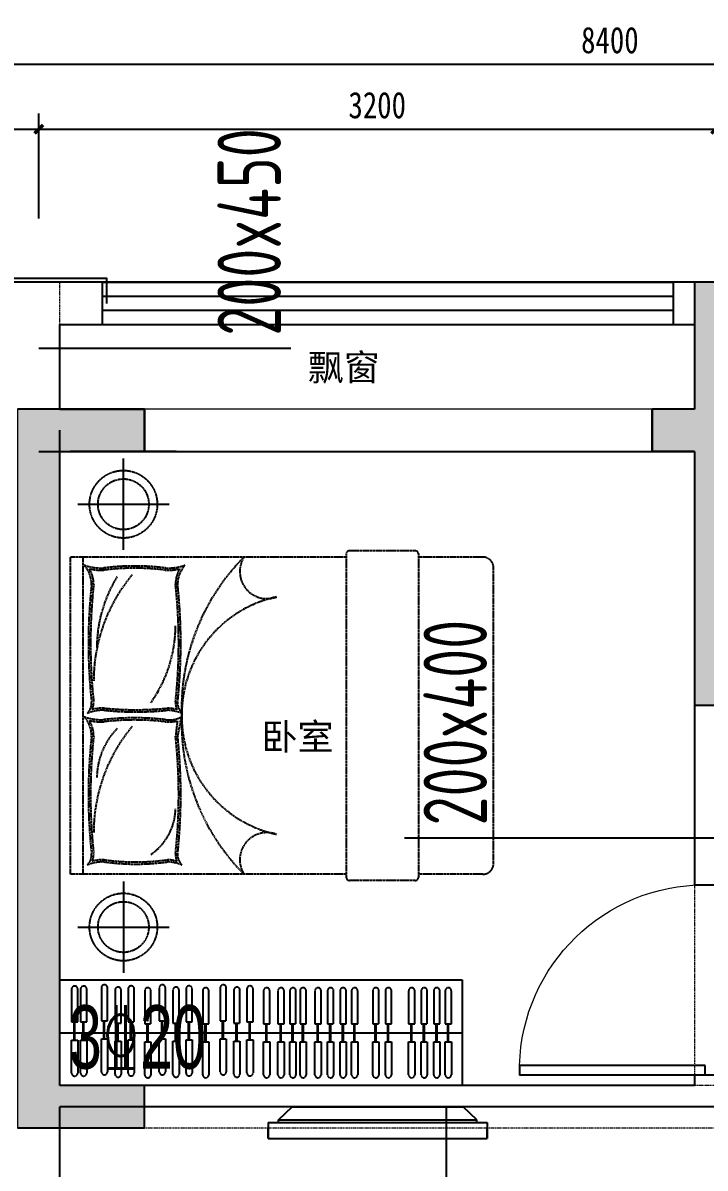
# Model space of a CAD drawing. Extents: x 3479 to 4537415, y 306 to 366510.
# Drawn here: x 4369867 to 4373092, y 276773 to 282190 of the extents above; entities that cross this region are included whole.
import ezdxf
from ezdxf.enums import TextEntityAlignment as Align

# ---------------------------------------------------------------- set-up
doc = ezdxf.new("R2010")
doc.units = 0
doc.header["$LTSCALE"] = 10
doc.header["$MEASUREMENT"] = 0
doc.header["$PDMODE"] = 35
doc.linetypes.add('DASH', pattern=[0.35, 0.25, -0.1])
doc.linetypes.add('DASHED', pattern=[0.75, 0.5, -0.25])
doc.layers.get('Defpoints').update_dxf_attribs({"color": 49, "linetype": 'DASH'})
for name, color, linetype in [('2外包线', 46, 'Continuous'), ('COLUMN', 11, 'Continuous'), ('LINE', 137, 'Continuous'), ('P-FURNITURE', 8, 'Continuous'), ('P-TEXT', 15, 'Continuous'), ('P-WALL FIN', 4, 'Continuous'), ('PUB_DIM', 3, 'Continuous'), ('PUB_HATCH', 8, 'Continuous'), ('WALL', 2, 'Continuous'), ('WINDOW', 143, 'Continuous'), ('x原位', 201, 'Continuous'), ('x集中', 2, 'Continuous'), ('y集中', 2, 'Continuous')]:
    doc.layers.add(name, color=color, linetype=linetype)
for name, color, linetype, lineweight in [('BEAM', 4, 'DASHED', 0), ('BEAM_CON', 40, 'Continuous', 0), ('CWALL', 10, 'Continuous', 0), ('WALL_HATCH', 254, 'Continuous', 0)]:
    doc.layers.add(name, color=color, linetype=linetype, lineweight=lineweight)
doc.styles.add('-宋体', font='simkai.ttf', dxfattribs={"width": 0.8})
doc.styles.add('BW_Rein', font='Bweng.shx', dxfattribs={"width": 0.7, "bigfont": 'tssdchn.shx'})
doc.styles.add('WRYH', font='')
doc.styles.add('样式 1', font='yjkeng.shx', dxfattribs={"width": 0.7, "bigfont": 'yjkchn.shx'})
doc.styles.get('WRYH').set_extended_font_data('Microsoft YaHei')
doc.dimstyles.new('DIM-050', dxfattribs={"dimscale": 50, "dimtxt": 2.5, "dimasz": 0.8, "dimexe": 1.5, "dimexo": 2.5, "dimgap": 1, "dimtad": 1, "dimdec": 0, "dimzin": 12, "dimdsep": 46, "dimtxsty": '-宋体', "dimblk": 'ARCHTICK', "dimcen": 0, "dimdle": 1, "dimclrd": 256, "dimclre": 256, "dimclrt": 9, "dimadec": 0, "dimazin": 0, "dimtfac": 1, "dimtdec": 0, "dimtix": 1, "dimtmove": 2, "dimatfit": 3, "dimldrblk": 'DOT', "dimfxl": 1.5, "dimtolj": 1, "dimtzin": 12, "dimarcsym": 0})

# ---------------------------------------------------------------- blocks, each defined once
blk = doc.blocks.new('RGEHG')
at = {"layer": 'P-FURNITURE', "linetype": 'DASH', "ltscale": 2}
for p, q in [((2716511.6, 279495.5), (2716511.6, 277965.5)), ((2716837.6, 279510.5), (2716526.6, 279510.5)), ((2716852.6, 279495.5), (2716852.6, 277965.5)), ((2716511.6, 279480.5), (2715207.9, 279480.5)), ((2715207.9, 277980.5), (2715207.9, 279480.5)), ((2715267.9, 277980.5), (2715267.9, 279480.5)), ((2717157.9, 279480.5), (2716852.6, 279480.5)), ((2717207.9, 278030.5), (2717207.9, 279434)), ((2716511.6, 277980.5), (2715207.9, 277980.5)), ((2717157.9, 277980.5), (2716852.6, 277980.5)), ((2716837.6, 277950.5), (2716526.6, 277950.5))]:
    blk.add_line(p, q, dxfattribs=at)
for centre, radius, start, end in [((2716526.6, 279495.5), 15, 90, 180), ((2716837.6, 279495.5), 15, 0, 90), ((2715351.7, 279653.7), 225.2, 249.515, 273.4755), ((2715170, 279351.5), 137.5, 358.4473, 41.5839), ((2715510.9, 278297.9), 1140.4, 82.668, 97.332), ((2715670.1, 279653.7), 225.2, 266.5245, 290.485), ((2715851.7, 279351.5), 137.5, 138.4161, 181.5527), ((2716749.2, 278764.3), 1016.5, 135.2005, 182.6807), ((2716136.8, 279412.4), 128.5, 147.9527, 290.2034), ((2717157.8, 279430.3), 50.2, 355.8069, 89.8916), ((2715351.7, 279653.7), 235.1, 256.7699, 273.4755), ((2715170, 279351.5), 147.4, 358.4473, 29.8513), ((2716102.4, 278894.7), 785, 140.2265, 179.9585), ((2715962.7, 279052.9), 630.3, 148.0093, 179.9674), ((2715510.9, 278297.9), 1130.4, 82.668, 97.332), ((2715670.1, 279653.7), 235.1, 266.5245, 283.2301), ((2715851.7, 279351.5), 147.4, 150.1487, 181.5527), ((2717870.7, 279072.8), 2578.3, 173.7945, 186.1951), ((2717871.2, 279072.8), 2568.7, 173.7905, 186.1991), ((2713150.6, 279072.8), 2568.7, 353.8009, 6.2095), ((2713151, 279072.8), 2578.3, 353.8049, 6.2055), ((2716302.5, 278736.4), 568.5, 102.3174, 181.1284), ((2715074, 279157), 630.3, 324.4616, 0), ((2715231.8, 278792.2), 75.8, 317.8595, 1.8012), ((2715231.8, 278792.2), 85.7, 337.5713, 1.8012), ((2715790, 278792.2), 85.7, 178.1988, 202.4287), ((2715790, 278792.2), 75.8, 178.1988, 222.1405), ((2715361.6, 278564.5), 191.6, 88.3923, 112.6023), ((2715361.6, 278564.5), 201.5, 88.3923, 104.5516), ((2715516.3, 280215.3), 1466.9, 264.1588, 275.8412), ((2715516.3, 280215.3), 1456.9, 264.1588, 275.8412), ((2715660.2, 278564.5), 191.6, 67.3977, 88.3923), ((2715660.2, 278564.5), 201.5, 75.4484, 88.3923), ((2716749.2, 278696.8), 1016.5, 177.3193, 224.7995), ((2716302.5, 278724.7), 568.5, 178.8716, 257.6826), ((2715170, 278634.1), 137.5, 358.4473, 41.5839), ((2715351.7, 278936.3), 225.2, 249.515, 273.4755), ((2715170, 278634.1), 147.4, 358.4473, 29.8513), ((2715351.7, 278936.3), 235.1, 256.7699, 273.4755), ((2716102.4, 278177.3), 785, 140.2265, 179.9585), ((2715510.9, 277448.7), 1271.2, 83.426, 96.574), ((2715510.9, 277448.7), 1261.2, 83.426, 96.574), ((2715670.1, 278936.3), 235.1, 266.5245, 280.5274), ((2715674.9, 278825.2), 115.2, 260.742, 300.3569), ((2719315.7, 278251.8), 3631.2, 172.8266, 174.0195), ((2716379.6, 278548.3), 670.4, 164.6425, 172.9686), ((2717870.7, 278355.4), 2578.3, 173.7945, 186.1951), ((2717871.2, 278355.4), 2568.7, 173.7905, 186.1991), ((2715671.6, 278433.2), 339.2, 135.8723, 179.558), ((2713150.6, 278355.4), 2568.7, 353.8009, 6.2095), ((2713151, 278355.4), 2578.3, 353.8049, 6.2055), ((2715437.4, 278294.4), 266.9, 304.0563, 358.9708), ((2716136.8, 278048.7), 128.5, 69.7966, 212.0473), ((2715231.8, 278074.8), 85.7, 337.5713, 1.8012), ((2715790, 278074.8), 85.7, 178.1988, 202.4287), ((2715231.8, 278074.8), 75.8, 317.8595, 1.8012), ((2715361.6, 277847.1), 191.6, 88.3923, 112.6023), ((2715361.6, 277847.1), 201.5, 88.3923, 104.5516), ((2715516.3, 279121.3), 1092.9, 262.1489, 277.8511), ((2715516.3, 279121.3), 1082.9, 262.1489, 277.8511), ((2715660.2, 277847.1), 191.6, 67.3977, 88.3923), ((2715660.2, 277847.1), 201.5, 75.4484, 88.3923), ((2715790, 278074.8), 75.8, 178.1988, 222.1405), ((2717157.9, 278030.5), 50, 270, 0), ((2716526.6, 277965.5), 15, 180, 270), ((2716837.6, 277965.5), 15, 270, 0)]:
    blk.add_arc(centre, radius, start, end, dxfattribs=at)
blk = doc.blocks.new('A$C282A6FD9')
at = {"layer": 'P-FURNITURE'}
for p, q in [((75, 1035), (75, 0)), ((75, 1035), (150, 1035)), ((150, 1035), (105, 1035)), ((150, 1035), (150, 0)), ((61.9, 986.5), (0, 921.7)), ((61.9, 986.5), (61.9, 48.5)), ((75, 986.5), (61.9, 986.5)), ((0, 921.7), (0, 113.3)), ((61.9, 48.5), (0, 113.3)), ((75, 48.5), (61.9, 48.5)), ((75, 0), (150, 0)), ((150, 0), (105, 0))]:
    blk.add_line(p, q, dxfattribs=at)
blk = doc.blocks.new('A$C621A720C')
at = {"layer": 'P-FURNITURE', "linetype": 'DASH'}
for p, q in [((550, 6100), (50, 6100)), ((300, 5634), (300, 6066)), ((84, 5850), (516, 5850)), ((300, 4066), (300, 3634)), ((84, 3850), (516, 3850)), ((55.3, 3556.6), (55.3, 3400.8)), ((55.3, 3556.6), (55.3, 3400.8)), ((84.1, 3400.8), (84.1, 3556.6)), ((84.1, 3400.8), (84.1, 3556.6)), ((97.9, 3556.6), (97.9, 3400.8)), ((97.9, 3556.6), (97.9, 3400.8)), ((126.7, 3400.8), (126.7, 3556.6)), ((126.7, 3400.8), (126.7, 3556.6)), ((195.8, 3562.6), (195.8, 3406.8)), ((195.8, 3562.6), (195.8, 3406.8)), ((224.6, 3406.8), (224.6, 3562.6)), ((224.6, 3406.8), (224.6, 3562.6)), ((260.4, 3551.4), (260.4, 3395.6)), ((260.4, 3551.4), (260.4, 3395.6)), ((289.3, 3395.6), (289.3, 3551.4)), ((289.3, 3395.6), (289.3, 3551.4)), ((322.3, 3557), (322.3, 3401.2)), ((322.3, 3557), (322.3, 3401.2)), ((351.1, 3401.2), (351.1, 3557)), ((351.1, 3401.2), (351.1, 3557)), ((401, 3548.6), (401, 3392.7)), ((401, 3548.6), (401, 3392.7)), ((429.9, 3392.7), (429.9, 3548.6)), ((429.9, 3392.7), (429.9, 3548.6)), ((469.7, 3562.6), (469.7, 3406.8)), ((469.7, 3562.6), (469.7, 3406.8)), ((498.5, 3406.8), (498.5, 3562.6)), ((498.5, 3406.8), (498.5, 3562.6)), ((534.3, 3551.4), (534.3, 3395.6)), ((534.3, 3551.4), (534.3, 3395.6)), ((563.2, 3395.6), (563.2, 3551.4)), ((563.2, 3395.6), (563.2, 3551.4)), ((596.2, 3557), (596.2, 3401.2)), ((596.2, 3557), (596.2, 3401.2)), ((625, 3401.2), (625, 3557)), ((625, 3401.2), (625, 3557)), ((674.9, 3548.6), (674.9, 3392.7)), ((674.9, 3548.6), (674.9, 3392.7)), ((703.7, 3392.7), (703.7, 3548.6)), ((703.7, 3392.7), (703.7, 3548.6)), ((757.6, 3562.6), (757.6, 3406.8)), ((757.6, 3562.6), (757.6, 3406.8)), ((786.5, 3406.8), (786.5, 3562.6)), ((786.5, 3406.8), (786.5, 3562.6)), ((822.3, 3551.4), (822.3, 3395.6)), ((822.3, 3551.4), (822.3, 3395.6)), ((851.2, 3395.6), (851.2, 3551.4)), ((851.2, 3395.6), (851.2, 3551.4)), ((884.2, 3557), (884.2, 3401.2)), ((884.2, 3557), (884.2, 3401.2)), ((913, 3401.2), (913, 3557)), ((913, 3401.2), (913, 3557)), ((962.9, 3548.6), (962.9, 3392.7)), ((962.9, 3548.6), (962.9, 3392.7)), ((991.7, 3392.7), (991.7, 3548.6)), ((991.7, 3392.7), (991.7, 3548.6)), ((1030.7, 3548.6), (1030.7, 3392.7)), ((1030.7, 3548.6), (1030.7, 3392.7)), ((1059.5, 3392.7), (1059.5, 3548.6)), ((1059.5, 3392.7), (1059.5, 3548.6)), ((1087.1, 3548.6), (1087.1, 3392.7)), ((1087.1, 3548.6), (1087.1, 3392.7)), ((1116, 3392.7), (1116, 3548.6)), ((1116, 3392.7), (1116, 3548.6)), ((1135.1, 3548.6), (1135.1, 3392.7)), ((1135.1, 3548.6), (1135.1, 3392.7)), ((1164, 3392.7), (1164, 3548.6)), ((1164, 3392.7), (1164, 3548.6)), ((1205.7, 3548.6), (1205.7, 3392.7)), ((1205.7, 3548.6), (1205.7, 3392.7)), ((1234.5, 3392.7), (1234.5, 3548.6)), ((1234.5, 3392.7), (1234.5, 3548.6)), ((1265, 3548.6), (1265, 3392.7)), ((1265, 3548.6), (1265, 3392.7)), ((1293.8, 3392.7), (1293.8, 3548.6)), ((1293.8, 3392.7), (1293.8, 3548.6)), ((1324.3, 3548.6), (1324.3, 3392.7)), ((1324.3, 3548.6), (1324.3, 3392.7)), ((1353.1, 3392.7), (1353.1, 3548.6)), ((1353.1, 3392.7), (1353.1, 3548.6)), ((1378.8, 3548.6), (1378.8, 3392.7)), ((1378.8, 3548.6), (1378.8, 3392.7)), ((1407.6, 3392.7), (1407.6, 3548.6)), ((1407.6, 3392.7), (1407.6, 3548.6)), ((1479.2, 3548.6), (1479.2, 3392.7)), ((1479.2, 3548.6), (1479.2, 3392.7)), ((1508, 3392.7), (1508, 3548.6)), ((1508, 3392.7), (1508, 3548.6)), ((1538.5, 3548.6), (1538.5, 3392.7)), ((1538.5, 3548.6), (1538.5, 3392.7)), ((1567.3, 3392.7), (1567.3, 3548.6)), ((1567.3, 3392.7), (1567.3, 3548.6)), ((1648.6, 3548.6), (1648.6, 3392.7)), ((1648.6, 3548.6), (1648.6, 3392.7)), ((1677.4, 3392.7), (1677.4, 3548.6)), ((1677.4, 3392.7), (1677.4, 3548.6)), ((1707.8, 3548.6), (1707.8, 3392.7)), ((1707.8, 3548.6), (1707.8, 3392.7)), ((1736.7, 3392.7), (1736.7, 3548.6)), ((1736.7, 3392.7), (1736.7, 3548.6)), ((1767.1, 3548.6), (1767.1, 3392.7)), ((1767.1, 3548.6), (1767.1, 3392.7)), ((1796, 3392.7), (1796, 3548.6)), ((1796, 3392.7), (1796, 3548.6)), ((1821.6, 3548.6), (1821.6, 3392.7)), ((1821.6, 3548.6), (1821.6, 3392.7)), ((1850.5, 3392.7), (1850.5, 3548.6)), ((1850.5, 3392.7), (1850.5, 3548.6)), ((55.3, 3400.8), (84.1, 3400.8)), ((55.3, 3400.8), (84.1, 3400.8)), ((55.3, 3400.8), (84.1, 3400.8)), ((55.3, 3400.8), (84.1, 3400.8)), ((66.8, 3315.3), (66.8, 3400.8)), ((66.8, 3315.3), (66.8, 3400.8)), ((71, 3315.3), (71, 3400.8)), ((71, 3315.3), (71, 3400.8)), ((97.9, 3400.8), (126.7, 3400.8)), ((97.9, 3400.8), (126.7, 3400.8)), ((109.4, 3315.3), (109.4, 3400.8)), ((109.4, 3315.3), (109.4, 3400.8)), ((113.6, 3315.3), (113.6, 3400.8)), ((113.6, 3315.3), (113.6, 3400.8)), ((195.8, 3406.8), (224.6, 3406.8)), ((195.8, 3406.8), (224.6, 3406.8)), ((195.8, 3406.8), (224.6, 3406.8)), ((195.8, 3406.8), (224.6, 3406.8)), ((207.3, 3321.3), (207.3, 3406.8)), ((207.3, 3321.3), (207.3, 3406.8)), ((211.4, 3321.3), (211.4, 3406.8)), ((211.4, 3321.3), (211.4, 3406.8)), ((260.4, 3395.6), (289.3, 3395.6)), ((260.4, 3395.6), (289.3, 3395.6)), ((260.4, 3395.6), (289.3, 3395.6)), ((260.4, 3395.6), (289.3, 3395.6)), ((271.9, 3310.1), (271.9, 3395.6)), ((271.9, 3310.1), (271.9, 3395.6)), ((276.1, 3310.1), (276.1, 3395.6)), ((276.1, 3310.1), (276.1, 3395.6)), ((322.3, 3401.2), (351.1, 3401.2)), ((322.3, 3401.2), (351.1, 3401.2)), ((322.3, 3401.2), (351.1, 3401.2)), ((322.3, 3401.2), (351.1, 3401.2)), ((333.8, 3315.7), (333.8, 3401.2)), ((333.8, 3315.7), (333.8, 3401.2)), ((338, 3315.7), (338, 3401.2)), ((338, 3315.7), (338, 3401.2)), ((401, 3392.7), (429.9, 3392.7)), ((401, 3392.7), (429.9, 3392.7)), ((401, 3392.7), (429.9, 3392.7)), ((401, 3392.7), (429.9, 3392.7)), ((412.5, 3307.3), (412.5, 3392.7)), ((412.5, 3307.3), (412.5, 3392.7)), ((416.7, 3307.3), (416.7, 3392.7)), ((416.7, 3307.3), (416.7, 3392.7)), ((469.7, 3406.8), (498.5, 3406.8)), ((469.7, 3406.8), (498.5, 3406.8)), ((469.7, 3406.8), (498.5, 3406.8)), ((469.7, 3406.8), (498.5, 3406.8)), ((481.1, 3321.3), (481.1, 3406.8)), ((481.1, 3321.3), (481.1, 3406.8)), ((485.3, 3321.3), (485.3, 3406.8)), ((485.3, 3321.3), (485.3, 3406.8)), ((534.3, 3395.6), (563.2, 3395.6)), ((534.3, 3395.6), (563.2, 3395.6)), ((534.3, 3395.6), (563.2, 3395.6)), ((534.3, 3395.6), (563.2, 3395.6)), ((545.8, 3310.1), (545.8, 3395.6)), ((545.8, 3310.1), (545.8, 3395.6)), ((550, 3310.1), (550, 3395.6)), ((550, 3310.1), (550, 3395.6)), ((596.2, 3401.2), (625, 3401.2)), ((596.2, 3401.2), (625, 3401.2)), ((596.2, 3401.2), (625, 3401.2)), ((596.2, 3401.2), (625, 3401.2)), ((607.7, 3315.7), (607.7, 3401.2)), ((607.7, 3315.7), (607.7, 3401.2)), ((611.8, 3315.7), (611.8, 3401.2)), ((611.8, 3315.7), (611.8, 3401.2)), ((674.9, 3392.7), (703.7, 3392.7)), ((674.9, 3392.7), (703.7, 3392.7)), ((674.9, 3392.7), (703.7, 3392.7)), ((674.9, 3392.7), (703.7, 3392.7)), ((686.4, 3307.3), (686.4, 3392.7)), ((686.4, 3307.3), (686.4, 3392.7)), ((690.6, 3307.3), (690.6, 3392.7)), ((690.6, 3307.3), (690.6, 3392.7)), ((757.6, 3406.8), (786.5, 3406.8)), ((757.6, 3406.8), (786.5, 3406.8)), ((757.6, 3406.8), (786.5, 3406.8)), ((757.6, 3406.8), (786.5, 3406.8)), ((769.1, 3321.3), (769.1, 3406.8)), ((769.1, 3321.3), (769.1, 3406.8)), ((773.3, 3321.3), (773.3, 3406.8)), ((773.3, 3321.3), (773.3, 3406.8)), ((822.3, 3395.6), (851.2, 3395.6)), ((822.3, 3395.6), (851.2, 3395.6)), ((822.3, 3395.6), (851.2, 3395.6)), ((822.3, 3395.6), (851.2, 3395.6)), ((833.8, 3310.1), (833.8, 3395.6)), ((833.8, 3310.1), (833.8, 3395.6)), ((838, 3310.1), (838, 3395.6)), ((838, 3310.1), (838, 3395.6)), ((884.2, 3401.2), (913, 3401.2)), ((884.2, 3401.2), (913, 3401.2)), ((884.2, 3401.2), (913, 3401.2)), ((884.2, 3401.2), (913, 3401.2)), ((895.7, 3315.7), (895.7, 3401.2)), ((895.7, 3315.7), (895.7, 3401.2)), ((899.8, 3315.7), (899.8, 3401.2)), ((899.8, 3315.7), (899.8, 3401.2)), ((962.9, 3392.7), (991.7, 3392.7)), ((962.9, 3392.7), (991.7, 3392.7)), ((962.9, 3392.7), (991.7, 3392.7)), ((962.9, 3392.7), (991.7, 3392.7)), ((974.4, 3307.3), (974.4, 3392.7)), ((974.4, 3307.3), (974.4, 3392.7)), ((978.6, 3307.3), (978.6, 3392.7)), ((978.6, 3307.3), (978.6, 3392.7)), ((1030.7, 3392.7), (1059.5, 3392.7)), ((1030.7, 3392.7), (1059.5, 3392.7)), ((1030.7, 3392.7), (1059.5, 3392.7)), ((1030.7, 3392.7), (1059.5, 3392.7)), ((1042.1, 3307.3), (1042.1, 3392.7)), ((1042.1, 3307.3), (1042.1, 3392.7)), ((1046.3, 3307.3), (1046.3, 3392.7)), ((1046.3, 3307.3), (1046.3, 3392.7)), ((1087.1, 3392.7), (1116, 3392.7)), ((1087.1, 3392.7), (1116, 3392.7)), ((1087.1, 3392.7), (1116, 3392.7)), ((1087.1, 3392.7), (1116, 3392.7)), ((1098.6, 3307.3), (1098.6, 3392.7)), ((1098.6, 3307.3), (1098.6, 3392.7)), ((1102.8, 3307.3), (1102.8, 3392.7)), ((1102.8, 3307.3), (1102.8, 3392.7)), ((1135.1, 3392.7), (1164, 3392.7)), ((1135.1, 3392.7), (1164, 3392.7)), ((1135.1, 3392.7), (1164, 3392.7)), ((1135.1, 3392.7), (1164, 3392.7)), ((1146.6, 3307.3), (1146.6, 3392.7)), ((1146.6, 3307.3), (1146.6, 3392.7)), ((1150.8, 3307.3), (1150.8, 3392.7)), ((1150.8, 3307.3), (1150.8, 3392.7)), ((1205.7, 3392.7), (1234.5, 3392.7)), ((1205.7, 3392.7), (1234.5, 3392.7)), ((1205.7, 3392.7), (1234.5, 3392.7)), ((1205.7, 3392.7), (1234.5, 3392.7)), ((1217.2, 3307.3), (1217.2, 3392.7)), ((1217.2, 3307.3), (1217.2, 3392.7)), ((1221.4, 3307.3), (1221.4, 3392.7)), ((1221.4, 3307.3), (1221.4, 3392.7)), ((1265, 3392.7), (1293.8, 3392.7)), ((1265, 3392.7), (1293.8, 3392.7)), ((1265, 3392.7), (1293.8, 3392.7)), ((1265, 3392.7), (1293.8, 3392.7)), ((1276.5, 3307.3), (1276.5, 3392.7)), ((1276.5, 3307.3), (1276.5, 3392.7)), ((1280.7, 3307.3), (1280.7, 3392.7)), ((1280.7, 3307.3), (1280.7, 3392.7)), ((1324.3, 3392.7), (1353.1, 3392.7)), ((1324.3, 3392.7), (1353.1, 3392.7)), ((1324.3, 3392.7), (1353.1, 3392.7)), ((1324.3, 3392.7), (1353.1, 3392.7)), ((1335.8, 3307.3), (1335.8, 3392.7)), ((1335.8, 3307.3), (1335.8, 3392.7)), ((1339.9, 3307.3), (1339.9, 3392.7)), ((1339.9, 3307.3), (1339.9, 3392.7)), ((1378.8, 3392.7), (1407.6, 3392.7)), ((1378.8, 3392.7), (1407.6, 3392.7)), ((1378.8, 3392.7), (1407.6, 3392.7)), ((1378.8, 3392.7), (1407.6, 3392.7)), ((1390.3, 3307.3), (1390.3, 3392.7)), ((1390.3, 3307.3), (1390.3, 3392.7)), ((1394.4, 3307.3), (1394.4, 3392.7)), ((1394.4, 3307.3), (1394.4, 3392.7)), ((1479.2, 3392.7), (1508, 3392.7)), ((1479.2, 3392.7), (1508, 3392.7)), ((1479.2, 3392.7), (1508, 3392.7)), ((1479.2, 3392.7), (1508, 3392.7)), ((1490.7, 3307.3), (1490.7, 3392.7)), ((1490.7, 3307.3), (1490.7, 3392.7)), ((1494.8, 3307.3), (1494.8, 3392.7)), ((1494.8, 3307.3), (1494.8, 3392.7)), ((1538.5, 3392.7), (1567.3, 3392.7)), ((1538.5, 3392.7), (1567.3, 3392.7)), ((1538.5, 3392.7), (1567.3, 3392.7)), ((1538.5, 3392.7), (1567.3, 3392.7)), ((1550, 3307.3), (1550, 3392.7)), ((1550, 3307.3), (1550, 3392.7)), ((1554.1, 3307.3), (1554.1, 3392.7)), ((1554.1, 3307.3), (1554.1, 3392.7)), ((1648.6, 3392.7), (1677.4, 3392.7)), ((1648.6, 3392.7), (1677.4, 3392.7)), ((1648.6, 3392.7), (1677.4, 3392.7)), ((1648.6, 3392.7), (1677.4, 3392.7)), ((1660, 3307.3), (1660, 3392.7)), ((1660, 3307.3), (1660, 3392.7)), ((1664.2, 3307.3), (1664.2, 3392.7)), ((1664.2, 3307.3), (1664.2, 3392.7)), ((1707.8, 3392.7), (1736.7, 3392.7)), ((1707.8, 3392.7), (1736.7, 3392.7)), ((1707.8, 3392.7), (1736.7, 3392.7)), ((1707.8, 3392.7), (1736.7, 3392.7)), ((1719.3, 3307.3), (1719.3, 3392.7)), ((1719.3, 3307.3), (1719.3, 3392.7)), ((1723.5, 3307.3), (1723.5, 3392.7)), ((1723.5, 3307.3), (1723.5, 3392.7)), ((1767.1, 3392.7), (1796, 3392.7)), ((1767.1, 3392.7), (1796, 3392.7)), ((1767.1, 3392.7), (1796, 3392.7)), ((1767.1, 3392.7), (1796, 3392.7)), ((1778.6, 3307.3), (1778.6, 3392.7)), ((1778.6, 3307.3), (1778.6, 3392.7)), ((1782.8, 3307.3), (1782.8, 3392.7)), ((1782.8, 3307.3), (1782.8, 3392.7)), ((1821.6, 3392.7), (1850.5, 3392.7)), ((1821.6, 3392.7), (1850.5, 3392.7)), ((1821.6, 3392.7), (1850.5, 3392.7)), ((1821.6, 3392.7), (1850.5, 3392.7)), ((1833.1, 3307.3), (1833.1, 3392.7)), ((1833.1, 3307.3), (1833.1, 3392.7)), ((1837.3, 3307.3), (1837.3, 3392.7)), ((1837.3, 3307.3), (1837.3, 3392.7)), ((55.3, 3315.3), (84.1, 3315.3)), ((55.3, 3159.5), (55.3, 3315.3)), ((55.3, 3315.3), (84.1, 3315.3)), ((55.3, 3159.5), (55.3, 3315.3)), ((84.1, 3315.3), (84.1, 3159.5)), ((84.1, 3315.3), (84.1, 3159.5)), ((97.9, 3315.3), (126.7, 3315.3)), ((97.9, 3159.5), (97.9, 3315.3)), ((97.9, 3315.3), (126.7, 3315.3)), ((97.9, 3159.5), (97.9, 3315.3)), ((126.7, 3315.3), (126.7, 3159.5)), ((126.7, 3315.3), (126.7, 3159.5)), ((195.8, 3321.3), (224.6, 3321.3)), ((195.8, 3165.5), (195.8, 3321.3)), ((195.8, 3321.3), (224.6, 3321.3)), ((195.8, 3165.5), (195.8, 3321.3)), ((224.6, 3321.3), (224.6, 3165.5)), ((224.6, 3321.3), (224.6, 3165.5)), ((260.4, 3310.1), (289.3, 3310.1)), ((260.4, 3154.2), (260.4, 3310.1)), ((260.4, 3310.1), (289.3, 3310.1)), ((260.4, 3154.2), (260.4, 3310.1)), ((289.3, 3310.1), (289.3, 3154.2)), ((289.3, 3310.1), (289.3, 3154.2)), ((322.3, 3315.7), (351.1, 3315.7)), ((322.3, 3159.9), (322.3, 3315.7)), ((322.3, 3315.7), (351.1, 3315.7)), ((322.3, 3159.9), (322.3, 3315.7)), ((351.1, 3315.7), (351.1, 3159.9)), ((351.1, 3315.7), (351.1, 3159.9)), ((401, 3307.3), (429.9, 3307.3)), ((401, 3151.4), (401, 3307.3)), ((401, 3307.3), (429.9, 3307.3)), ((401, 3151.4), (401, 3307.3)), ((429.9, 3307.3), (429.9, 3151.4)), ((429.9, 3307.3), (429.9, 3151.4)), ((469.7, 3321.3), (498.5, 3321.3)), ((469.7, 3165.5), (469.7, 3321.3)), ((469.7, 3321.3), (498.5, 3321.3)), ((469.7, 3165.5), (469.7, 3321.3)), ((498.5, 3321.3), (498.5, 3165.5)), ((498.5, 3321.3), (498.5, 3165.5)), ((534.3, 3310.1), (563.2, 3310.1)), ((534.3, 3154.2), (534.3, 3310.1)), ((534.3, 3310.1), (563.2, 3310.1)), ((534.3, 3154.2), (534.3, 3310.1)), ((563.2, 3310.1), (563.2, 3154.2)), ((563.2, 3310.1), (563.2, 3154.2)), ((596.2, 3315.7), (625, 3315.7)), ((596.2, 3159.9), (596.2, 3315.7)), ((596.2, 3315.7), (625, 3315.7)), ((596.2, 3159.9), (596.2, 3315.7)), ((625, 3315.7), (625, 3159.9)), ((625, 3315.7), (625, 3159.9)), ((674.9, 3307.3), (703.7, 3307.3)), ((674.9, 3151.4), (674.9, 3307.3)), ((674.9, 3307.3), (703.7, 3307.3)), ((674.9, 3151.4), (674.9, 3307.3)), ((703.7, 3307.3), (703.7, 3151.4)), ((703.7, 3307.3), (703.7, 3151.4)), ((757.6, 3321.3), (786.5, 3321.3)), ((757.6, 3165.5), (757.6, 3321.3)), ((757.6, 3321.3), (786.5, 3321.3)), ((757.6, 3165.5), (757.6, 3321.3)), ((786.5, 3321.3), (786.5, 3165.5)), ((786.5, 3321.3), (786.5, 3165.5)), ((822.3, 3310.1), (851.2, 3310.1)), ((822.3, 3154.2), (822.3, 3310.1)), ((822.3, 3310.1), (851.2, 3310.1)), ((822.3, 3154.2), (822.3, 3310.1)), ((851.2, 3310.1), (851.2, 3154.2)), ((851.2, 3310.1), (851.2, 3154.2)), ((884.2, 3315.7), (913, 3315.7)), ((884.2, 3159.9), (884.2, 3315.7)), ((884.2, 3315.7), (913, 3315.7)), ((884.2, 3159.9), (884.2, 3315.7)), ((913, 3315.7), (913, 3159.9)), ((913, 3315.7), (913, 3159.9)), ((962.9, 3307.3), (991.7, 3307.3)), ((962.9, 3151.4), (962.9, 3307.3)), ((962.9, 3307.3), (991.7, 3307.3)), ((962.9, 3151.4), (962.9, 3307.3)), ((991.7, 3307.3), (991.7, 3151.4)), ((991.7, 3307.3), (991.7, 3151.4)), ((1030.7, 3307.3), (1059.5, 3307.3)), ((1030.7, 3151.4), (1030.7, 3307.3)), ((1030.7, 3307.3), (1059.5, 3307.3)), ((1030.7, 3151.4), (1030.7, 3307.3)), ((1059.5, 3307.3), (1059.5, 3151.4)), ((1059.5, 3307.3), (1059.5, 3151.4)), ((1087.1, 3307.3), (1116, 3307.3)), ((1087.1, 3151.4), (1087.1, 3307.3)), ((1087.1, 3307.3), (1116, 3307.3)), ((1087.1, 3151.4), (1087.1, 3307.3)), ((1116, 3307.3), (1116, 3151.4)), ((1116, 3307.3), (1116, 3151.4)), ((1135.1, 3307.3), (1164, 3307.3)), ((1135.1, 3151.4), (1135.1, 3307.3)), ((1135.1, 3307.3), (1164, 3307.3)), ((1135.1, 3151.4), (1135.1, 3307.3)), ((1164, 3307.3), (1164, 3151.4)), ((1164, 3307.3), (1164, 3151.4)), ((1205.7, 3307.3), (1234.5, 3307.3)), ((1205.7, 3151.4), (1205.7, 3307.3)), ((1205.7, 3307.3), (1234.5, 3307.3)), ((1205.7, 3151.4), (1205.7, 3307.3)), ((1234.5, 3307.3), (1234.5, 3151.4)), ((1234.5, 3307.3), (1234.5, 3151.4)), ((1265, 3307.3), (1293.8, 3307.3)), ((1265, 3151.4), (1265, 3307.3)), ((1265, 3307.3), (1293.8, 3307.3)), ((1265, 3151.4), (1265, 3307.3)), ((1293.8, 3307.3), (1293.8, 3151.4)), ((1293.8, 3307.3), (1293.8, 3151.4)), ((1324.3, 3307.3), (1353.1, 3307.3)), ((1324.3, 3151.4), (1324.3, 3307.3)), ((1324.3, 3307.3), (1353.1, 3307.3)), ((1324.3, 3151.4), (1324.3, 3307.3)), ((1353.1, 3307.3), (1353.1, 3151.4)), ((1353.1, 3307.3), (1353.1, 3151.4)), ((1378.8, 3307.3), (1407.6, 3307.3)), ((1378.8, 3151.4), (1378.8, 3307.3)), ((1378.8, 3307.3), (1407.6, 3307.3)), ((1378.8, 3151.4), (1378.8, 3307.3)), ((1407.6, 3307.3), (1407.6, 3151.4)), ((1407.6, 3307.3), (1407.6, 3151.4)), ((1479.2, 3307.3), (1508, 3307.3)), ((1479.2, 3151.4), (1479.2, 3307.3)), ((1479.2, 3307.3), (1508, 3307.3)), ((1479.2, 3151.4), (1479.2, 3307.3)), ((1508, 3307.3), (1508, 3151.4)), ((1508, 3307.3), (1508, 3151.4)), ((1538.5, 3307.3), (1567.3, 3307.3)), ((1538.5, 3151.4), (1538.5, 3307.3)), ((1538.5, 3307.3), (1567.3, 3307.3)), ((1538.5, 3151.4), (1538.5, 3307.3)), ((1567.3, 3307.3), (1567.3, 3151.4)), ((1567.3, 3307.3), (1567.3, 3151.4)), ((1648.6, 3307.3), (1677.4, 3307.3)), ((1648.6, 3151.4), (1648.6, 3307.3)), ((1648.6, 3307.3), (1677.4, 3307.3)), ((1648.6, 3151.4), (1648.6, 3307.3)), ((1677.4, 3307.3), (1677.4, 3151.4)), ((1677.4, 3307.3), (1677.4, 3151.4)), ((1707.8, 3307.3), (1736.7, 3307.3)), ((1707.8, 3151.4), (1707.8, 3307.3)), ((1707.8, 3307.3), (1736.7, 3307.3)), ((1707.8, 3151.4), (1707.8, 3307.3)), ((1736.7, 3307.3), (1736.7, 3151.4)), ((1736.7, 3307.3), (1736.7, 3151.4)), ((1767.1, 3307.3), (1796, 3307.3)), ((1767.1, 3151.4), (1767.1, 3307.3)), ((1767.1, 3307.3), (1796, 3307.3)), ((1767.1, 3151.4), (1767.1, 3307.3)), ((1796, 3307.3), (1796, 3151.4)), ((1796, 3307.3), (1796, 3151.4)), ((1821.6, 3307.3), (1850.5, 3307.3)), ((1821.6, 3151.4), (1821.6, 3307.3)), ((1821.6, 3307.3), (1850.5, 3307.3)), ((1821.6, 3151.4), (1821.6, 3307.3)), ((1850.5, 3307.3), (1850.5, 3151.4)), ((1850.5, 3307.3), (1850.5, 3151.4))]:
    blk.add_line(p, q, dxfattribs=at)
at = {"layer": 'P-FURNITURE', "linetype": 'DASH', "ltscale": 2}
for p, q in [((1353.7, 5600), (50, 5600)), ((50, 4100), (50, 5600)), ((110, 4100), (110, 5600)), ((1353.7, 5615), (1353.7, 4085)), ((1679.7, 5630), (1368.7, 5630)), ((1694.7, 5615), (1694.7, 4085)), ((2000, 5600), (1694.7, 5600)), ((2050, 4150), (2050, 5553.4)), ((1353.7, 4100), (50, 4100)), ((1679.7, 4070), (1368.7, 4070)), ((2000, 4100), (1694.7, 4100))]:
    blk.add_line(p, q, dxfattribs=at)
at = {"layer": 'P-FURNITURE'}
for p, q in [((1032.6, 2938.1), (1097.4, 3000)), ((1097.4, 3000), (1905.8, 3000)), ((1970.5, 2938.1), (1905.8, 3000)), ((1032.6, 2938.1), (1970.5, 2938.1)), ((1032.6, 2925), (1032.6, 2938.1)), ((1970.5, 2925), (1970.5, 2938.1)), ((984.1, 2925), (2019.1, 2925)), ((984.1, 2925), (984.1, 2850)), ((984.1, 2850), (984.1, 2895)), ((2019.1, 2925), (2019.1, 2850)), ((2019.1, 2850), (2019.1, 2895)), ((984.1, 2850), (2019.1, 2850))]:
    blk.add_line(p, q, dxfattribs=at)
at = {"layer": 'P-FURNITURE', "linetype": 'DASH'}
blk.add_lwpolyline([(1901.2, 3100), (0, 3100), (0, 3600), (1901.2, 3600)], close=True, dxfattribs=at)
blk.add_lwpolyline([(0, 3350), (1901.2, 3350)], dxfattribs=at)
for centre, radius in [((300, 5850), 160), ((300, 5850), 120), ((300, 3850), 160), ((300, 3850), 120)]:
    blk.add_circle(centre, radius, dxfattribs=at)
at = {"layer": 'P-FURNITURE', "linetype": 'DASH', "ltscale": 2}
for centre, radius, start, end in [((1591.3, 4883.7), 1016.5, 135.2005, 182.6807), ((978.9, 5531.8), 128.5, 147.9527, 290.2034), ((1368.7, 5615), 15, 90, 180), ((1679.7, 5615), 15, 0, 90), ((1999.9, 5549.8), 50.2, 355.8069, 89.8916), ((193.8, 5773.1), 225.2, 249.515, 273.4755), ((12.1, 5470.9), 137.5, 358.4473, 41.5839), ((193.8, 5773.1), 235.1, 256.7699, 273.4755), ((12.1, 5470.9), 147.4, 358.4473, 29.8513), ((353, 4417.3), 1140.4, 82.668, 97.332), ((353, 4417.3), 1130.4, 82.668, 97.332), ((512.2, 5773.1), 235.1, 266.5245, 283.2301), ((512.2, 5773.1), 225.2, 266.5245, 290.485), ((693.8, 5470.9), 147.4, 150.1487, 181.5527), ((693.8, 5470.9), 137.5, 138.4161, 181.5527), ((944.5, 5014.1), 785, 140.2265, 179.9585), ((804.8, 5172.3), 630.3, 148.0093, 179.9674), ((2712.8, 5192.2), 2578.3, 173.7945, 186.1951), ((2713.3, 5192.2), 2568.7, 173.7905, 186.1991), ((-2007.3, 5192.2), 2568.7, 353.8009, 6.2095), ((-2006.8, 5192.2), 2578.3, 353.8049, 6.2055), ((1144.6, 4855.8), 568.5, 102.3174, 181.1284), ((-83.8, 5276.4), 630.3, 324.4616, 0), ((73.9, 4911.6), 75.8, 317.8595, 1.8012), ((73.9, 4911.6), 85.7, 337.5713, 1.8012), ((203.7, 4684), 201.5, 88.3923, 104.5516), ((358.4, 6334.7), 1456.9, 264.1588, 275.8412), ((502.3, 4684), 201.5, 75.4484, 88.3923), ((632.1, 4911.6), 85.7, 178.1988, 202.4287), ((632.1, 4911.6), 75.8, 178.1988, 222.1405), ((12.1, 4753.6), 137.5, 358.4473, 41.5839), ((193.8, 5055.8), 225.2, 249.515, 273.4755), ((203.7, 4684), 191.6, 88.3923, 112.6023), ((12.1, 4753.6), 147.4, 358.4473, 29.8513), ((193.8, 5055.8), 235.1, 256.7699, 273.4755), ((353, 3568.2), 1271.2, 83.426, 96.574), ((353, 3568.2), 1261.2, 83.426, 96.574), ((358.4, 6334.7), 1466.9, 264.1588, 275.8412), ((512.2, 5055.8), 235.1, 266.5245, 280.5274), ((517.1, 4944.7), 115.2, 260.742, 300.3569), ((502.3, 4684), 191.6, 67.3977, 88.3923), ((4157.9, 4371.2), 3631.2, 172.8266, 174.0195), ((1221.7, 4667.8), 670.4, 164.6425, 172.9686), ((1591.3, 4816.3), 1016.5, 177.3193, 224.7995), ((1144.6, 4844.2), 568.5, 178.8716, 257.6826), ((944.5, 4296.8), 785, 140.2265, 179.9585), ((513.7, 4552.7), 339.2, 135.8723, 179.558), ((2712.8, 4474.9), 2578.3, 173.7945, 186.1951), ((2713.3, 4474.9), 2568.7, 173.7905, 186.1991), ((-2007.3, 4474.9), 2568.7, 353.8009, 6.2095), ((-2006.8, 4474.9), 2578.3, 353.8049, 6.2055), ((279.6, 4413.8), 266.9, 304.0563, 358.9708), ((978.9, 4168.2), 128.5, 69.7966, 212.0473), ((73.9, 4194.3), 75.8, 317.8595, 1.8012), ((73.9, 4194.3), 85.7, 337.5713, 1.8012), ((632.1, 4194.3), 85.7, 178.1988, 202.4287), ((632.1, 4194.3), 75.8, 178.1988, 222.1405), ((203.7, 3966.6), 191.6, 88.3923, 112.6023), ((203.7, 3966.6), 201.5, 88.3923, 104.5516), ((358.4, 5240.7), 1092.9, 262.1489, 277.8511), ((358.4, 5240.7), 1082.9, 262.1489, 277.8511), ((502.3, 3966.6), 191.6, 67.3977, 88.3923), ((502.3, 3966.6), 201.5, 75.4484, 88.3923), ((2000, 4150), 50, 270, 0), ((1368.7, 4085), 15, 180, 270), ((1679.7, 4085), 15, 270, 0)]:
    blk.add_arc(centre, radius, start, end, dxfattribs=at)
at = {"layer": 'P-FURNITURE', "linetype": 'DASH'}
for centre, start, end in [((210.2, 3562.7), 359.794, 180.206), ((210.2, 3562.7), 359.794, 180.206), ((484.1, 3562.7), 359.794, 180.206), ((484.1, 3562.7), 359.794, 180.206), ((772.1, 3562.7), 359.794, 180.206), ((772.1, 3562.7), 359.794, 180.206), ((69.7, 3556.6), 359.794, 180.206), ((69.7, 3556.6), 359.794, 180.206), ((112.3, 3556.6), 359.794, 180.206), ((112.3, 3556.6), 359.794, 180.206), ((274.9, 3551.4), 359.794, 180.206), ((274.9, 3551.4), 359.794, 180.206), ((336.7, 3557.1), 359.794, 180.206), ((336.7, 3557.1), 359.794, 180.206), ((415.5, 3548.6), 359.794, 180.206), ((415.5, 3548.6), 359.794, 180.206), ((548.7, 3551.4), 359.794, 180.206), ((548.7, 3551.4), 359.794, 180.206), ((610.6, 3557.1), 359.794, 180.206), ((610.6, 3557.1), 359.794, 180.206), ((689.3, 3548.6), 359.794, 180.206), ((689.3, 3548.6), 359.794, 180.206), ((836.7, 3551.4), 359.794, 180.206), ((836.7, 3551.4), 359.794, 180.206), ((898.6, 3557.1), 359.794, 180.206), ((898.6, 3557.1), 359.794, 180.206), ((977.3, 3548.6), 359.794, 180.206), ((977.3, 3548.6), 359.794, 180.206), ((1045.1, 3548.6), 359.794, 180.206), ((1045.1, 3548.6), 359.794, 180.206), ((1101.5, 3548.6), 359.794, 180.206), ((1101.5, 3548.6), 359.794, 180.206), ((1149.5, 3548.6), 359.794, 180.206), ((1149.5, 3548.6), 359.794, 180.206), ((1220.1, 3548.6), 359.794, 180.206), ((1220.1, 3548.6), 359.794, 180.206), ((1279.4, 3548.6), 359.794, 180.206), ((1279.4, 3548.6), 359.794, 180.206), ((1338.7, 3548.6), 359.794, 180.206), ((1338.7, 3548.6), 359.794, 180.206), ((1393.2, 3548.6), 359.794, 180.206), ((1393.2, 3548.6), 359.794, 180.206), ((1493.6, 3548.6), 359.794, 180.206), ((1493.6, 3548.6), 359.794, 180.206), ((1552.9, 3548.6), 359.794, 180.206), ((1552.9, 3548.6), 359.794, 180.206), ((1663, 3548.6), 359.794, 180.206), ((1663, 3548.6), 359.794, 180.206), ((1722.3, 3548.6), 359.794, 180.206), ((1722.3, 3548.6), 359.794, 180.206), ((1781.6, 3548.6), 359.794, 180.206), ((1781.6, 3548.6), 359.794, 180.206), ((1836, 3548.6), 359.794, 180.206), ((1836, 3548.6), 359.794, 180.206), ((69.7, 3159.4), 179.794, 0.206), ((69.7, 3159.4), 179.794, 0.206), ((112.3, 3159.4), 179.794, 0.206), ((112.3, 3159.4), 179.794, 0.206), ((210.2, 3165.4), 179.794, 0.206), ((210.2, 3165.4), 179.794, 0.206), ((274.9, 3154.2), 179.794, 0.206), ((274.9, 3154.2), 179.794, 0.206), ((336.7, 3159.8), 179.794, 0.206), ((336.7, 3159.8), 179.794, 0.206), ((415.5, 3151.4), 179.794, 0.206), ((415.5, 3151.4), 179.794, 0.206), ((484.1, 3165.4), 179.794, 0.206), ((484.1, 3165.4), 179.794, 0.206), ((548.7, 3154.2), 179.794, 0.206), ((548.7, 3154.2), 179.794, 0.206), ((610.6, 3159.8), 179.794, 0.206), ((610.6, 3159.8), 179.794, 0.206), ((689.3, 3151.4), 179.794, 0.206), ((689.3, 3151.4), 179.794, 0.206), ((772.1, 3165.4), 179.794, 0.206), ((772.1, 3165.4), 179.794, 0.206), ((836.7, 3154.2), 179.794, 0.206), ((836.7, 3154.2), 179.794, 0.206), ((898.6, 3159.8), 179.794, 0.206), ((898.6, 3159.8), 179.794, 0.206), ((977.3, 3151.4), 179.794, 0.206), ((977.3, 3151.4), 179.794, 0.206), ((1045.1, 3151.4), 179.794, 0.206), ((1045.1, 3151.4), 179.794, 0.206), ((1101.5, 3151.4), 179.794, 0.206), ((1101.5, 3151.4), 179.794, 0.206), ((1149.5, 3151.4), 179.794, 0.206), ((1149.5, 3151.4), 179.794, 0.206), ((1220.1, 3151.4), 179.794, 0.206), ((1220.1, 3151.4), 179.794, 0.206), ((1279.4, 3151.4), 179.794, 0.206), ((1279.4, 3151.4), 179.794, 0.206), ((1338.7, 3151.4), 179.794, 0.206), ((1338.7, 3151.4), 179.794, 0.206), ((1393.2, 3151.4), 179.794, 0.206), ((1393.2, 3151.4), 179.794, 0.206), ((1493.6, 3151.4), 179.794, 0.206), ((1493.6, 3151.4), 179.794, 0.206), ((1552.9, 3151.4), 179.794, 0.206), ((1552.9, 3151.4), 179.794, 0.206), ((1663, 3151.4), 179.794, 0.206), ((1663, 3151.4), 179.794, 0.206), ((1722.3, 3151.4), 179.794, 0.206), ((1722.3, 3151.4), 179.794, 0.206), ((1781.6, 3151.4), 179.794, 0.206), ((1781.6, 3151.4), 179.794, 0.206), ((1836, 3151.4), 179.794, 0.206), ((1836, 3151.4), 179.794, 0.206)]:
    blk.add_arc(centre, 14.4, start, end, dxfattribs=at)
at = {"layer": 'P-FURNITURE', "ltscale": 0.01, "xscale": -1, "rotation": 90}
blk.add_blockref('A$C282A6FD9', (2019.1, 3000), dxfattribs=at)
at = {"layer": 'P-WALL FIN'}
blk.add_blockref('RGEHG', (-2715157.9, -273880.5), dxfattribs=at)
blk = doc.blocks.new('$WINLIB2D$00000001')
at = {"color": 0}
for points in [[(-0.5, 0.5), (-0.5, -0.5)], [(-0.5, 0.5), (0.5, 0.5)], [(0.5, -0.5), (0.5, 0.5)], [(0.5, 0.1667), (-0.5, 0.1667)], [(0.5, -0.1667), (-0.5, -0.1667)], [(-0.5, -0.5), (0.5, -0.5)]]:
    blk.add_lwpolyline(points, dxfattribs=at)
blk = doc.blocks.new('$DorLib2D$00000001')
for p, q in [((0.45, 0.975), (0.5, 0.975)), ((0.45, 0), (0.45, 0.975)), ((0.5, 0), (0.5, 0.975)), ((0.5, 0), (0.45, 0))]:
    blk.add_line(p, q)
at = {"lineweight": 13}
blk.add_arc((0.475, 0), 0.975, 91.46928, 180, dxfattribs=at)
blk = doc.blocks.new('_ArchTick')
at = {"color": 0, "linetype": 'ByBlock', "const_width": 0.4}
blk.add_lwpolyline([(-0.5, -0.5), (0.5, 0.5)], dxfattribs=at)
blk = doc.blocks.new('*D227')
at = {"layer": 'Defpoints', "color": 0, "transparency": 16777216}
for p in [(4369941.5, 281687.4), (4368441.5, 281140), (4369941.5, 281140)]:
    blk.add_point(p, dxfattribs=at)
at = {"layer": 'PUB_DIM', "lineweight": -2, "transparency": 16777216}
for p, q in [((4368441.5, 281265), (4368441.5, 281762.4)), ((4369941.5, 281265), (4369941.5, 281762.4)), ((4368391.5, 281687.4), (4369991.5, 281687.4))]:
    blk.add_line(p, q, dxfattribs=at)
at = {"layer": 'PUB_DIM', "lineweight": -2, "transparency": 16777216, "xscale": 40, "yscale": 40, "zscale": 40, "rotation": 180}
blk.add_blockref('_ArchTick', (4368441.5, 281687.4), dxfattribs=at)
at = {"layer": 'PUB_DIM', "lineweight": -2, "transparency": 16777216, "xscale": 40, "yscale": 40, "zscale": 40}
blk.add_blockref('_ArchTick', (4369941.5, 281687.4), dxfattribs=at)
at = {"layer": 'PUB_DIM', "color": 9, "transparency": 16777216, "insert": (4369191.5, 281800.6), "char_height": 125, "attachment_point": 5, "style": '-宋体'}
blk.add_mtext('\\A1;1500', dxfattribs=at)
blk = doc.blocks.new('_Dot')
at = {"color": 0, "linetype": 'ByBlock', "lineweight": -2}
blk.add_line((-0.5, 0), (-1, 0), dxfattribs=at)
at = {"color": 0, "linetype": 'ByBlock', "const_width": 0.5}
blk.add_lwpolyline([(-0.25, 0, 1), (0.25, 0, 1)], format="xyb", close=True, dxfattribs=at)
blk = doc.blocks.new('*D228')
at = {"layer": 'Defpoints', "color": 0, "transparency": 16777216}
for p in [(4373141.5, 281687.4), (4369941.5, 281140), (4373141.5, 281140)]:
    blk.add_point(p, dxfattribs=at)
at = {"layer": 'PUB_DIM', "lineweight": -2, "transparency": 16777216}
for p, q in [((4369941.5, 281265), (4369941.5, 281762.4)), ((4373141.5, 281265), (4373141.5, 281762.4)), ((4369891.5, 281687.4), (4373191.5, 281687.4))]:
    blk.add_line(p, q, dxfattribs=at)
at = {"layer": 'PUB_DIM', "lineweight": -2, "transparency": 16777216, "xscale": 40, "yscale": 40, "zscale": 40, "rotation": 180}
blk.add_blockref('_ArchTick', (4369941.5, 281687.4), dxfattribs=at)
at = {"layer": 'PUB_DIM', "lineweight": -2, "transparency": 16777216, "xscale": 40, "yscale": 40, "zscale": 40}
blk.add_blockref('_ArchTick', (4373141.5, 281687.4), dxfattribs=at)
at = {"layer": 'PUB_DIM', "color": 9, "transparency": 16777216, "insert": (4371541.5, 281800.6), "char_height": 125, "attachment_point": 5, "style": '-宋体'}
blk.add_mtext('\\A1;3200', dxfattribs=at)
blk = doc.blocks.new('*D220')
at = {"layer": 'Defpoints', "color": 0, "transparency": 16777216}
for p in [(4376841.5, 281995), (4368441.5, 281140), (4376841.5, 281140)]:
    blk.add_point(p, dxfattribs=at)
at = {"layer": 'PUB_DIM', "lineweight": -2, "transparency": 16777216}
for p, q in [((4368441.5, 281265), (4368441.5, 282070)), ((4376841.5, 281265), (4376841.5, 282070)), ((4368391.5, 281995), (4376891.5, 281995))]:
    blk.add_line(p, q, dxfattribs=at)
at = {"layer": 'PUB_DIM', "lineweight": -2, "transparency": 16777216, "xscale": 40, "yscale": 40, "zscale": 40, "rotation": 180}
blk.add_blockref('_ArchTick', (4368441.5, 281995), dxfattribs=at)
at = {"layer": 'PUB_DIM', "lineweight": -2, "transparency": 16777216, "xscale": 40, "yscale": 40, "zscale": 40}
blk.add_blockref('_ArchTick', (4376841.5, 281995), dxfattribs=at)
at = {"layer": 'PUB_DIM', "color": 9, "transparency": 16777216, "insert": (4372641.5, 282108.2), "char_height": 125, "attachment_point": 5, "style": '-宋体'}
blk.add_mtext('\\A1;8400', dxfattribs=at)
blk = doc.blocks.new('SDFASF')
at = {"layer": 'WALL_HATCH'}
for points in [[(4373600.6, 261961.3), (4373600.6, 263761.3), (4373900.6, 263761.3), (4373900.6, 263961.3), (4373400.6, 263961.3), (4373400.6, 263361.3), (4373200.6, 263361.3), (4373200.6, 263161.3), (4373400.6, 263161.3), (4373400.6, 261961.3)], [(4370400.6, 260161.3), (4370400.6, 263161.3), (4370800.6, 263161.3), (4370800.6, 263361.3), (4370200.6, 263361.3), (4370200.6, 259961.3), (4370800.6, 259961.3), (4370800.6, 260161.3)]]:
    blk.add_hatch(color=256, dxfattribs=at).paths.add_polyline_path(points)
at = {"layer": 'BEAM'}
for p, q in [((4370300.6, 263961.3), (4368700.6, 263961.3)), ((4373400.6, 263961.3), (4370300.6, 263961.3)), ((4370400.6, 263361.3), (4370400.6, 263961.3)), ((4373400.6, 261961.3), (4373400.6, 261161.3)), ((4373400.6, 261161.3), (4373400.6, 260161.3)), ((4374700.6, 260161.3), (4370800.6, 260161.3)), ((4370400.6, 257561.3), (4370400.6, 259961.3)), ((4370800.6, 259961.3), (4373500.6, 259961.3))]:
    blk.add_line(p, q, dxfattribs=at)
at = {"layer": 'BEAM_CON'}
for p, q in [((4373200.6, 263361.3), (4370800.6, 263361.3)), ((4370800.6, 263161.3), (4373200.6, 263161.3))]:
    blk.add_line(p, q, dxfattribs=at)
at = {"layer": 'CWALL'}
for points in [[(4373600.6, 263761.3), (4373900.6, 263761.3), (4373900.6, 263961.3), (4373400.6, 263961.3), (4373400.6, 263361.3), (4373200.6, 263361.3), (4373200.6, 263161.3), (4373400.6, 263161.3), (4373400.6, 261961.3), (4373600.6, 261961.3)], [(4370400.6, 263161.3), (4370800.6, 263161.3), (4370800.6, 263361.3), (4370200.6, 263361.3), (4370200.6, 259961.3), (4370800.6, 259961.3), (4370800.6, 260161.3), (4370400.6, 260161.3)]]:
    blk.add_lwpolyline(points, close=True, dxfattribs=at)
at = {"layer": 'x集中'}
blk.add_line((4372227.3, 260061.3), (4372227.3, 259126), dxfattribs=at)
at = {"layer": 'y集中'}
for p, q in [((4370300.6, 263648.9), (4371491.6, 263648.9)), ((4373500.6, 261332.2), (4372029.6, 261332.2))]:
    blk.add_line(p, q, dxfattribs=at)
at = {"layer": 'x原位', "style": 'BW_Rein', "width": 0.7}
blk.add_text('3\x8420', height=300, dxfattribs=at).set_placement((4371091.1, 260241.3), align=Align.RIGHT)
at = {"layer": 'y集中', "style": '样式 1', "width": 0.7}
for s, p in [('200x450', (4371445.5, 263708.9)), ('200x400', (4372419.6, 261392.2))]:
    blk.add_text(s, height=300, rotation=90, dxfattribs=at).set_placement(p)

msp = doc.modelspace()

# ---------------------------------------------------------------- hatches: boundary and pattern name
at = {"layer": 'PUB_HATCH'}
for points in [[(4373541.5, 280763.2), (4373541.5, 280963.2), (4373041.5, 280963.2), (4373041.5, 280363.2), (4372841.5, 280363.2), (4372841.5, 280163.2), (4373041.5, 280163.2), (4373041.5, 278963.2), (4373241.5, 278963.2), (4373241.5, 280763.2)], [(4370441.5, 280163.2), (4370441.5, 280363.2), (4369841.5, 280363.2), (4369841.5, 276963.2), (4370441.5, 276963.2), (4370441.5, 277163.2), (4370041.5, 277163.2), (4370041.5, 280163.2)]]:
    msp.add_hatch(color=256, dxfattribs=at).paths.add_polyline_path(points)

# ---------------------------------------------------------------- linework, layer by layer
at = {"layer": '2外包线'}
msp.add_lwpolyline([(4368541.5, 279943.2), (4368281.5, 279943.2), (4368281.5, 280333.2), (4368291.5, 280333.2), (4368291.5, 280533.2), (4368281.5, 280533.2), (4368281.5, 280983.2), (4368321.5, 280983.2), (4368321.5, 281023.2), (4368771.5, 281023.2), (4368771.5, 281013.2), (4368971.5, 281013.2), (4368971.5, 281023.2), (4369361.5, 281023.2), (4369361.5, 280983.2), (4370261.5, 280983.2), (4370261.5, 280863.2)], dxfattribs=at)
at = {"layer": 'COLUMN'}
for p, q in [((4373541.5, 280963.2), (4373041.5, 280963.2)), ((4373041.5, 280963.2), (4373041.5, 280363.2)), ((4370441.5, 280363.2), (4369841.5, 280363.2)), ((4370441.5, 280163.2), (4370441.5, 280363.2)), ((4373041.5, 280363.2), (4372841.5, 280363.2)), ((4372841.5, 280363.2), (4372841.5, 280163.2)), ((4370041.5, 277163.2), (4370041.5, 280163.2)), ((4370041.5, 280163.2), (4370441.5, 280163.2)), ((4372841.5, 280163.2), (4373041.5, 280163.2)), ((4373041.5, 280163.2), (4373041.5, 278963.2)), ((4373041.5, 278963.2), (4373241.5, 278963.2)), ((4370441.5, 277163.2), (4370041.5, 277163.2)), ((4370441.5, 276963.2), (4370441.5, 277163.2)), ((4369841.5, 276963.2), (4370441.5, 276963.2))]:
    msp.add_line(p, q, dxfattribs=at)
at = {"layer": 'LINE'}
msp.add_line((4370441.5, 280163.2), (4372841.5, 280163.2), dxfattribs=at)
at = {"layer": 'WALL'}
for p, q in [((4373141.5, 280963.2), (4369341.5, 280963.2)), ((4370041.5, 280363.2), (4370041.5, 280763.2)), ((4370041.5, 280763.2), (4373041.5, 280763.2)), ((4373041.5, 280763.2), (4373041.5, 280363.2)), ((4370041.5, 280363.2), (4370441.5, 280363.2)), ((4370441.5, 280363.2), (4370441.5, 280163.2)), ((4373041.5, 280363.2), (4372841.5, 280363.2)), ((4372841.5, 280163.2), (4372841.5, 280363.2)), ((4370041.5, 277163.2), (4370041.5, 280263.2)), ((4369941.5, 280163.2), (4370441.5, 280163.2)), ((4373041.5, 280163.2), (4372841.5, 280163.2)), ((4373041.5, 280163.2), (4373041.5, 278263.2)), ((4373041.5, 278263.2), (4373041.5, 278163.2)), ((4373041.5, 278163.2), (4373041.5, 278113.2)), ((4373041.5, 278113.2), (4373141.5, 278113.2)), ((4373141.5, 277213.2), (4373041.5, 277213.2)), ((4373041.5, 277213.2), (4373041.5, 277163.2)), ((4373041.5, 277163.2), (4370041.5, 277163.2)), ((4370041.5, 276663.2), (4370041.5, 277063.2)), ((4373141.5, 277063.2), (4370041.5, 277063.2))]:
    msp.add_line(p, q, dxfattribs=at)

# ---------------------------------------------------------------- block references
msp.add_blockref('SDFASF', (-359.1, 17001.9))
at = {"layer": 'P-FURNITURE'}
msp.add_blockref('A$C621A720C', (4370041.5, 274063.2, 0), dxfattribs=at)
at = {"layer": 'WINDOW'}
for name, p, xscale, yscale, zscale, rotation in [('$WINLIB2D$00000001', (4371591.5, 280863.2), -2700, -200, -2700, 180), ('$DorLib2D$00000001', (4373091.5, 277663.2), -900, 900, -900, 89.99999998372493)]:
    msp.add_blockref(name, p, dxfattribs=dict(at, xscale=xscale, yscale=yscale, zscale=zscale, rotation=rotation))

# ---------------------------------------------------------------- texts
at = {"layer": 'P-TEXT', "style": 'WRYH'}
for s, p in [('飘窗', (4371212.9, 280498.5)), ('卧室', (4370994.1, 278751.2))]:
    msp.add_text(s, height=125, dxfattribs=at).set_placement(p)

# ---------------------------------------------------------------- dimensions: what is measured, and where the dimension line sits
at = {"layer": 'PUB_DIM'}
dim = msp.add_linear_dim(base=(4376841.5, 281995), p1=(4368441.5, 281140), p2=(4376841.5, 281140), dimstyle='DIM-050', dxfattribs=at)
dim.commit()
dim.dimension.update_dxf_attribs({"geometry": '*D220', "text_midpoint": (4372641.5, 282108.2)})
for p1, p2, picture, middle in [((4368441.5, 281140), (4369941.5, 281140), '*D227', (4369191.5, 281800.6)), ((4369941.5, 281140), (4373141.5, 281140), '*D228', (4371541.5, 281800.6))]:
    dim = msp.add_aligned_dim(p1=p1, p2=p2, distance=547.4, dimstyle='DIM-050', dxfattribs=at)
    dim.commit()
    dim.dimension.update_dxf_attribs({"geometry": picture, "text_midpoint": middle})

doc.saveas('drawing.dxf')
